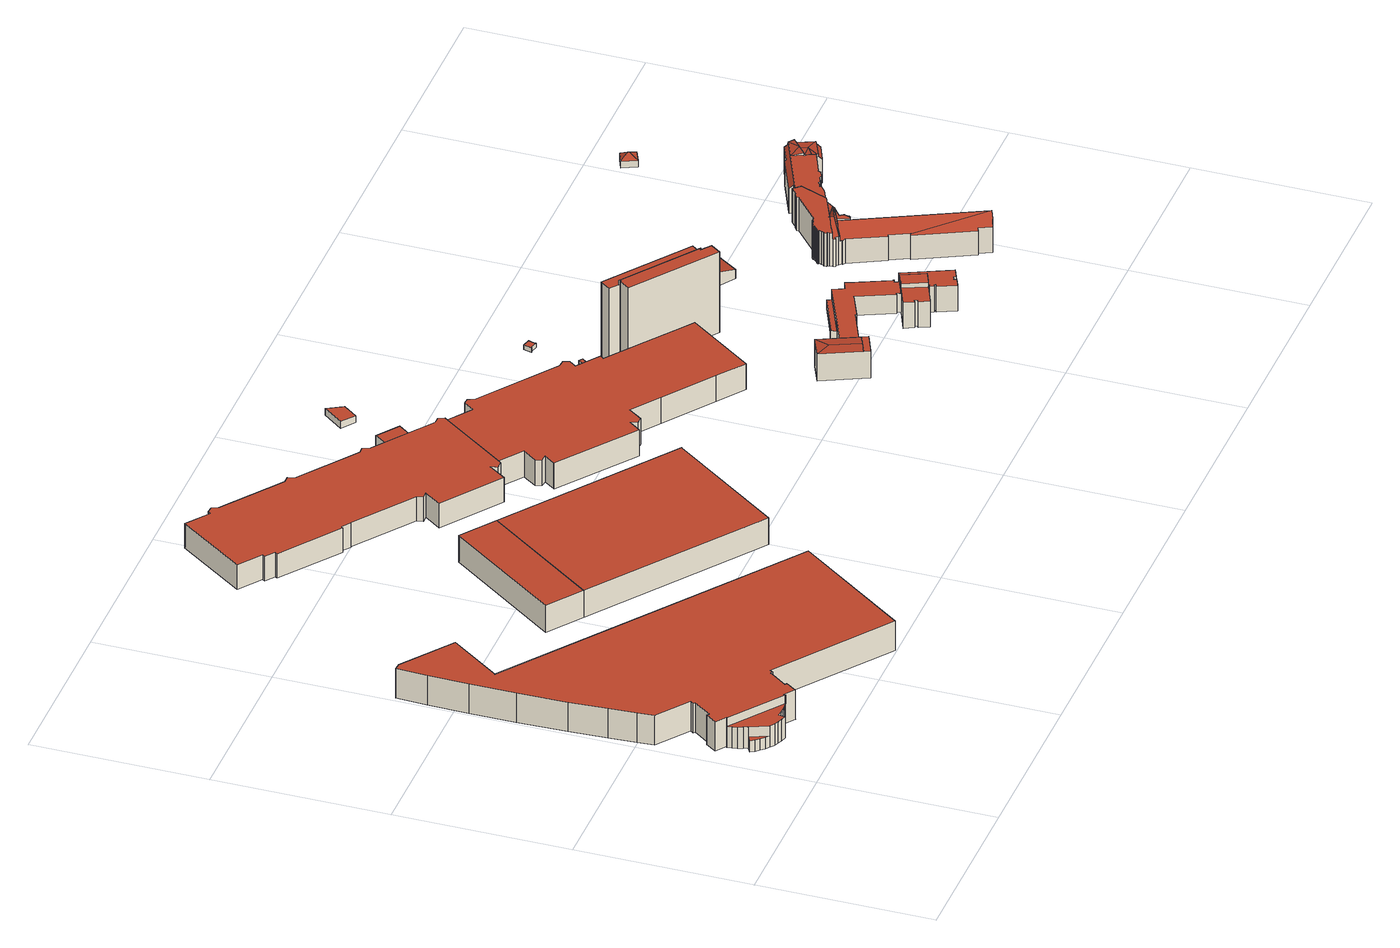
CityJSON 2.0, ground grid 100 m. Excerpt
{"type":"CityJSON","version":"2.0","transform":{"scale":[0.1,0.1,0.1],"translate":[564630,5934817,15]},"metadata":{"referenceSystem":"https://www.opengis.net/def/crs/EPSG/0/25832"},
"CityObjects":{
"building1":{"type":"Building","attributes":{"name":"Halle B6","Gemeindeschluessel":"02000000","Geometrietyp2DReferenz":"3000","function":"31001_2060","roofType":"1000","measuredHeight":18.49,"storeysAboveGround":2},"geometry":[{"type":"MultiSurface","lod":"2","boundaries":[[[0,1,2,3,4,5]],[[6,7,8,9]],[[10,11,12,13]],[[13,12,14,15]],[[15,14,16,17]],[[18,19,20,21]],[[21,20,22,23]],[[23,22,24,25]],[[26,27,28,29]],[[30,31,32,33]],[[33,32,34,35]],[[36,2,1,37]],[[37,1,0,38]],[[38,0,5,39]],[[40,41,42,43]],[[43,42,44,45]],[[46,47,48,49]],[[49,48,50,51]],[[51,50,52,53]],[[54,55,56,57]],[[3,58,59,4]],[[60,61,62,63]],[[64,65,61,60]],[[66,67,68,69]],[[69,68,70,71]],[[72,73,74,75]],[[75,74,76,77]],[[78,79,80,81]],[[82,83,84,85]],[[85,84,86,87]],[[88,89,90,91]],[[92,93,73,72]],[[92,72,75,77,78,81,94,95,96,66,69,71,46,49,51,53,82,85,87,54,57,36,37,38,39,97,40,43,45,30,33,35,98,26,29,64,60,63,18,21,23,25,6,9,10,13,15,17,90,89]],[[24,22,20,19,62,61,65,28,27,99,34,32,31,100,70,68,67,101,80,79,76,74,73,93,88,91,16,14,12,11,8,7]],[[102,59,58,56,55,86,84,83,52,50,48,47,103,104,44,42,41]],[[96,95,94,81]],[[96,81,80,101]],[[88,93,92,89]],[[76,79,78,77]],[[101,67,66,96]],[[86,55,54,87]],[[52,83,82,53]],[[46,71,70,100,103,47]],[[102,41,40,97]],[[36,57,56,58,3,2]],[[97,39,5,4,59,102]],[[34,99,98,35]],[[30,45,44,104,31]],[[104,103,100,31]],[[28,65,64,29]],[[99,27,26,98]],[[62,19,18,63]],[[24,7,6,25]],[[16,91,90,17]],[[8,11,10,9]]],"semantics":{"surfaces":[{"type":"RoofSurface"},{"type":"WallSurface"},{"type":"GroundSurface"}],"values":[0,1,1,1,1,1,1,1,1,1,1,1,1,1,1,1,1,1,1,1,1,1,1,1,1,1,1,1,1,1,1,1,2,0,0,0,1,1,1,1,1,1,1,1,1,1,1,1,1,1,1,1,1,1,1]}}]},
"building2":{"type":"Building","attributes":{"Gemeindeschluessel":"02000000","Geometrietyp2DReferenz":"3000","function":"51009_1610","roofType":"1000","measuredHeight":16.88},"geometry":[{"type":"MultiSurface","lod":"2","boundaries":[[[105,106,107,108]],[[109,110,111,112]],[[109,106,105,110]],[[111,108,107,112]],[[111,110,105,108]],[[109,112,107,106]]],"semantics":{"surfaces":[{"type":"RoofSurface"},{"type":"GroundSurface"},{"type":"WallSurface"}],"values":[0,1,2,2,2,2]}}]},
"building3":{"type":"Building","attributes":{"name":"Halle B5","Gemeindeschluessel":"02000000","Geometrietyp2DReferenz":"3000","function":"31001_2060","roofType":"1000","measuredHeight":16.9,"storeysAboveGround":1},"geometry":[{"type":"MultiSurface","lod":"2","boundaries":[[[108,113,114,115,105]],[[110,116,117,118,111]],[[110,105,115,116]],[[116,115,114,117]],[[117,114,113,118]],[[118,113,108,111]],[[110,111,108,105]]],"semantics":{"surfaces":[{"type":"RoofSurface"},{"type":"GroundSurface"},{"type":"WallSurface"}],"values":[0,1,2,2,2,2,2]}}]},
"building4":{"type":"Building","attributes":{"name":"Halle B2","Gemeindeschluessel":"02000000","Geometrietyp2DReferenz":"3000","function":"31001_2060","roofType":"1000","measuredHeight":15.36,"storeysAboveGround":2},"geometry":[{"type":"MultiSurface","lod":"2","boundaries":[[[119,120,121,122,123,124,125,126,127,128,129,130,131,132,133,134,135,136,137,138,139,140,141,142,143,144,145,146,147,148,149,150,151]],[[152,153,154,155,156,157,158,159,160,161,162,163,164,165,166,167,168,169,170,171,172,173,174,175,176,177,178,179,180,181,182,183,184]],[[184,183,120,119]],[[183,182,121,120]],[[182,181,122,121]],[[181,180,123,122]],[[180,179,124,123]],[[179,178,125,124]],[[178,177,126,125]],[[177,176,127,126]],[[176,175,128,127]],[[175,174,129,128]],[[174,173,130,129]],[[173,172,131,130]],[[172,171,132,131]],[[171,170,133,132]],[[170,169,134,133]],[[169,168,135,134]],[[168,167,136,135]],[[167,166,137,136]],[[166,165,138,137]],[[165,164,139,138]],[[164,163,140,139]],[[163,162,141,140]],[[162,161,142,141]],[[161,160,143,142]],[[160,159,144,143]],[[159,158,145,144]],[[158,157,146,145]],[[157,156,147,146]],[[156,155,148,147]],[[155,154,149,148]],[[154,153,150,149]],[[153,152,151,150]],[[152,184,119,151]]],"semantics":{"surfaces":[{"type":"GroundSurface"},{"type":"RoofSurface"},{"type":"WallSurface"}],"values":[0,1,2,2,2,2,2,2,2,2,2,2,2,2,2,2,2,2,2,2,2,2,2,2,2,2,2,2,2,2,2,2,2,2,2]}}]},
"building5":{"type":"Building","attributes":{"name":"Zoll","Gemeindeschluessel":"02000000","Geometrietyp2DReferenz":"3000","function":"31001_2100","roofType":"1000","measuredHeight":6.18,"storeysAboveGround":2},"geometry":[{"type":"MultiSurface","lod":"2","boundaries":[[[185,186,187,188]],[[188,187,189,190]],[[191,192,193,194]],[[195,196,197,198]],[[198,197,186,185]],[[199,200,201,202]],[[202,201,203,204]],[[204,203,205,206]],[[206,205,207,208]],[[207,205,203,201,200,193,192,209,189,187,186,197,196]],[[210,191,194,199,202,204,206,208,195,198,185,188,190]],[[195,208,207,196]],[[199,194,193,200]],[[191,210,209,192]],[[210,190,189,209]]],"semantics":{"surfaces":[{"type":"WallSurface"},{"type":"RoofSurface"},{"type":"GroundSurface"}],"values":[0,0,0,0,0,0,0,0,0,1,2,0,0,0,0]}}]},
"building6":{"type":"Building","attributes":{"Gemeindeschluessel":"02000000","Geometrietyp2DReferenz":"3000","function":"31001_2140","roofType":"1000","measuredHeight":4.14,"storeysAboveGround":1},"geometry":[{"type":"MultiSurface","lod":"2","boundaries":[[[211,212,213,214]],[[215,216,217,218]],[[215,214,213,216]],[[216,213,212,217]],[[217,212,211,218]],[[215,218,211,214]]],"semantics":{"surfaces":[{"type":"RoofSurface"},{"type":"GroundSurface"},{"type":"WallSurface"}],"values":[0,1,2,2,2,2]}}]},
"building7":{"type":"Building","attributes":{"name":"Halle B4","Gemeindeschluessel":"02000000","Geometrietyp2DReferenz":"3000","function":"31001_2060","roofType":"1000","measuredHeight":16.24,"storeysAboveGround":2},"geometry":[{"type":"MultiSurface","lod":"2","boundaries":[[[219,220,221,222,223,224,225,226,227,228,229,230,231,232,233,234,235,236,237,238,239,240,241,242,243,244,245,246,247,248]],[[169,249,250,251,252,253,254,255,256,257,258,259,260,261,262,263,264,265,266,267,268,269,270,271,272,273,274,275,276,170]],[[170,276,220,219]],[[276,275,221,220]],[[275,274,222,221]],[[274,273,223,222]],[[273,272,224,223]],[[272,271,225,224]],[[271,270,226,225]],[[270,269,227,226]],[[269,268,228,227]],[[268,267,229,228]],[[267,266,230,229]],[[266,265,231,230]],[[265,264,232,231]],[[264,263,233,232]],[[263,262,234,233]],[[262,261,235,234]],[[261,260,236,235]],[[260,259,237,236]],[[259,258,238,237]],[[258,257,239,238]],[[257,256,240,239]],[[256,255,241,240]],[[255,254,242,241]],[[254,253,243,242]],[[253,252,244,243]],[[252,251,245,244]],[[251,250,246,245]],[[250,249,247,246]],[[249,169,248,247]],[[169,170,219,248]]],"semantics":{"surfaces":[{"type":"GroundSurface"},{"type":"RoofSurface"},{"type":"WallSurface"}],"values":[0,1,2,2,2,2,2,2,2,2,2,2,2,2,2,2,2,2,2,2,2,2,2,2,2,2,2,2,2,2,2,2]}}]},
"building8":{"type":"Building","attributes":{"Gemeindeschluessel":"02000000","Geometrietyp2DReferenz":"3000","function":"31001_2100","roofType":"1000","measuredHeight":3.03,"storeysAboveGround":1},"geometry":[{"type":"MultiSurface","lod":"2","boundaries":[[[277,278,279,280]],[[281,282,283,284]],[[284,283,278,277]],[[283,282,279,278]],[[282,281,280,279]],[[281,284,277,280]]],"semantics":{"surfaces":[{"type":"GroundSurface"},{"type":"RoofSurface"},{"type":"WallSurface"}],"values":[0,1,2,2,2,2]}}]},
"building9":{"type":"Building","attributes":{"Gemeindeschluessel":"02000000","Geometrietyp2DReferenz":"3000","function":"31001_3270","roofType":"1000","measuredHeight":2.83,"storeysAboveGround":1},"geometry":[{"type":"MultiSurface","lod":"2","boundaries":[[[285,286,287,288]],[[288,287,289,290]],[[291,292,293,294]],[[295,296,297,298]],[[299,297,296,289,287,286,293,292]],[[295,298,300,291,294,285,288,290]],[[291,300,299,292]],[[300,298,297,299]],[[295,290,289,296]],[[285,294,293,286]]],"semantics":{"surfaces":[{"type":"WallSurface"},{"type":"RoofSurface"},{"type":"GroundSurface"}],"values":[0,0,0,0,1,2,0,0,0,0]}}]},
"building10":{"type":"Building","attributes":{"Gemeindeschluessel":"02000000","Geometrietyp2DReferenz":"3000","function":"31001_2070","roofType":"1000","measuredHeight":50.91,"storeysAboveGround":15},"geometry":[{"type":"MultiSurface","lod":"2","boundaries":[[[301,302,303,304]],[[304,303,305,306]],[[306,305,307,308]],[[309,310,311,312]],[[313,311,314,315]],[[315,314,316,317]],[[318,319,320,321]],[[322,323,324,325]],[[313,315,317,322,325,301,304,306,308,326,318,321,327]],[[328,320,319,329,309,312]],[[328,312,311,313,327]],[[320,328,327,321]],[[329,319,318,326]],[[302,301,325,324]],[[323,322,317,316]],[[326,308,307,310,309,329]],[[323,316,314,311,310,307,305,303,302,324]]],"semantics":{"surfaces":[{"type":"WallSurface"},{"type":"GroundSurface"},{"type":"RoofSurface"}],"values":[0,0,0,0,0,0,0,0,1,2,0,0,0,0,0,0,2]}}]},
"building11":{"type":"Building","attributes":{"Gemeindeschluessel":"02000000","Geometrietyp2DReferenz":"3000","function":"31001_3020","roofType":"1000","measuredHeight":18.87,"storeysAboveGround":4},"geometry":[{"type":"MultiSurface","lod":"2","boundaries":[[[330,331,332]],[[333,334,335,336,337,338]],[[339,340,341,342,343,344,345,346]],[[347,348,349,350,351,352,353,354]],[[355,332,331,356]],[[357,334,333]],[[338,337,358]],[[359,336,335,360]],[[361,362,363,364]],[[364,363,365,366]],[[367,368,369,370]],[[371,343,342,372]],[[372,342,341,373]],[[373,341,340,374]],[[374,340,339,375]],[[375,339,346,376]],[[377,378,379,380]],[[381,382,383,384]],[[384,383,385,386]],[[387,388,389,390]],[[390,389,391,392]],[[392,391,393,394]],[[394,393,395,396]],[[396,395,397,398]],[[399,351,350,400]],[[400,350,349,401]],[[344,347,354,345]],[[402,403,404,405]],[[406,407,408,409]],[[409,408,410,411]],[[411,410,412,413]],[[413,412,414,415]],[[415,414,416,417]],[[417,416,418,419]],[[419,418,420,421]],[[421,420,422,423]],[[423,422,403,402]],[[357,333,424,330,332]],[[425,331,330,424,338,358,426,427]],[[360,335,334,357,332,355]],[[406,409,411,413,415,417,419,421,423,402,405,428,371,372,373,374,375,376,429,377,380,430,367,370,431,359,360,355,356,432,433,361,364,366,434,435,381,384,386,387,390,392,394,396,398,436]],[[437,369,368,438,379,378,439,397,395,393,391,389,388,385,383,382,440,441,442,443,444]],[[445,446,365,363,362,447]],[[448,449,399,400,401,404,403,422,420,418,416,414,412,410,408,407]],[[432,356,331,425]],[[444,443,433,432,425]],[[369,437,427,426,431,370]],[[365,446,434,366]],[[445,447,442,441]],[[438,368,367,430]],[[441,440,435,434,446,445]],[[379,438,430,380]],[[385,388,387,386]],[[449,448,436,398,397]],[[448,407,406,436]],[[428,405,404,401,349,348]],[[397,439,352,351,399,449]],[[377,429,353,352,439,378]],[[440,382,381,435]],[[371,428,348,347,344,343]],[[429,376,346,345,354,353]],[[361,433,443,442,447,362]],[[437,444,425,427]],[[359,431,426,358,337,336]],[[333,338,424]]],"semantics":{"surfaces":[{"type":"RoofSurface"},{"type":"WallSurface"},{"type":"GroundSurface"}],"values":[0,0,0,0,1,1,1,1,1,1,1,1,1,1,1,1,1,1,1,1,1,1,1,1,1,1,1,1,1,1,1,1,1,1,1,1,1,0,0,1,2,0,0,0,1,1,1,1,1,1,1,1,1,1,1,1,1,1,1,1,1,1,1,1,1]}}]},
"building12":{"type":"Building","attributes":{"Gemeindeschluessel":"02000000","Geometrietyp2DReferenz":"3000","function":"31001_3270","roofType":"1000","measuredHeight":3.03,"storeysAboveGround":1},"geometry":[{"type":"MultiSurface","lod":"2","boundaries":[[[450,451,452,453]],[[454,452,451,455,456]],[[457,458,459,450,453]],[[458,457,454,456]],[[457,453,452,454]],[[450,459,455,451]],[[459,458,456,455]]],"semantics":{"surfaces":[{"type":"WallSurface"},{"type":"RoofSurface"},{"type":"GroundSurface"}],"values":[0,1,2,0,0,0,0]}}]},
"building13":{"type":"Building","attributes":{"Gemeindeschluessel":"02000000","Geometrietyp2DReferenz":"3000","function":"31001_2010","roofType":"1000","measuredHeight":2.73,"storeysAboveGround":1},"geometry":[{"type":"MultiSurface","lod":"2","boundaries":[[[460,461,462,463]],[[464,465,466,467]],[[463,462,465,464]],[[461,460,468,469]],[[466,469,468,467]],[[460,463,464,467,468]],[[462,461,469,466,465]]],"semantics":{"surfaces":[{"type":"WallSurface"},{"type":"GroundSurface"},{"type":"RoofSurface"}],"values":[0,0,0,0,0,1,2]}}]},
"building14":{"type":"Building","attributes":{"Gemeindeschluessel":"02000000","Geometrietyp2DReferenz":"3000","function":"31001_2600","roofType":"1000","measuredHeight":2.69,"storeysAboveGround":1},"geometry":[{"type":"MultiSurface","lod":"2","boundaries":[[[463,462,470,471]],[[471,470,472,473]],[[473,472,474,475]],[[476,477,465,464]],[[475,474,477,476]],[[462,463,464,465]],[[464,463,471,473,475,476]],[[462,465,477,474,472,470]]],"semantics":{"surfaces":[{"type":"WallSurface"},{"type":"GroundSurface"},{"type":"RoofSurface"}],"values":[0,0,0,0,0,0,1,2]}}]},
"building15":{"type":"Building","attributes":{"Gemeindeschluessel":"02000000","Geometrietyp2DReferenz":"3000","function":"31001_2600","roofType":"1000","measuredHeight":2.81,"storeysAboveGround":1},"geometry":[{"type":"MultiSurface","lod":"2","boundaries":[[[478,479,480,481,482]],[[475,473,483,484,485]],[[475,482,481,473]],[[473,481,480,483]],[[483,480,479,484]],[[484,479,478,485]],[[485,478,482,475]]],"semantics":{"surfaces":[{"type":"RoofSurface"},{"type":"GroundSurface"},{"type":"WallSurface"}],"values":[0,1,2,2,2,2,2]}}]},
"building16":{"type":"Building","attributes":{"Gemeindeschluessel":"02000000","Geometrietyp2DReferenz":"3000","function":"31001_2010","roofType":"1000","measuredHeight":2.94,"storeysAboveGround":1},"geometry":[{"type":"MultiSurface","lod":"2","boundaries":[[[486,487,488,489]],[[489,488,490,491]],[[491,490,492,493]],[[493,492,494,495]],[[495,494,496,497]],[[497,496,498,499]],[[500,501,502,503]],[[503,502,504,505]],[[505,504,487,486]],[[506,507,501,500]],[[507,506,499,498]],[[499,506,500,503,505,486,489,491,493,495,497]],[[507,498,496,494,492,490,488,487,504,502,501]]],"semantics":{"surfaces":[{"type":"WallSurface"},{"type":"GroundSurface"},{"type":"RoofSurface"}],"values":[0,0,0,0,0,0,0,0,0,0,0,1,2]}}]},
"building17":{"type":"Building","attributes":{"Gemeindeschluessel":"02000000","Geometrietyp2DReferenz":"3000","function":"51009_1610","roofType":"2100","measuredHeight":9.29},"geometry":[{"type":"MultiSurface","lod":"2","boundaries":[[[508,509,510,511,512]],[[513,514,515,516,517]],[[516,509,508,517]],[[513,512,511,514]],[[514,511,510,515]],[[515,510,509,516]],[[513,517,508,512]]],"semantics":{"surfaces":[{"type":"RoofSurface"},{"type":"GroundSurface"},{"type":"WallSurface"}],"values":[0,1,2,2,2,2,2]}}]},
"building18":{"type":"Building","attributes":{"name":"Bucerius Law School","Gemeindeschluessel":"02000000","Geometrietyp2DReferenz":"3000","function":"31001_3020","roofType":"3100","measuredHeight":24.44,"storeysAboveGround":3},"geometry":[{"type":"MultiSurface","lod":"2","boundaries":[[[518,519,520,521,522,523,524]],[[521,525,526,527]],[[520,528,525,521]],[[529,530,531,532,528]],[[533,534,535,536,537,538,539,540]],[[541,542,543,544]],[[545,541,544]],[[546,547,548]],[[549,550,546,548]],[[551,552,553,554,546,555]],[[556,557,558,559]],[[560,542,541]],[[561,547,546,554]],[[562,563,564,565]],[[566,567,568,569]],[[569,568,570,571]],[[572,573,574,575]],[[575,574,576,577]],[[578,579,580,581]],[[581,580,582,583]],[[583,582,584,585]],[[585,584,586,587]],[[524,523,588]],[[589,590,591,592]],[[592,591,593,594]],[[595,596,597,598]],[[599,600,601,602,603]],[[604,605,606,607]],[[608,609,610,611]],[[611,610,612,613]],[[528,532,525]],[[614,615,616,617]],[[617,616,618,619]],[[619,618,620,621]],[[621,620,622,623]],[[623,622,624,625]],[[625,624,626,627]],[[627,626,628,629]],[[629,628,630,631]],[[632,633,634,635]],[[635,634,636,637]],[[637,636,638,639]],[[640,537,536,641]],[[641,536,535,642]],[[642,535,534,643]],[[643,534,533,644]],[[644,533,540,645]],[[646,647,648,649]],[[649,648,650,651]],[[651,650,652,653]],[[653,652,654,655]],[[656,657,658,659]],[[563,660,661,564]],[[662,663,664,665]],[[665,664,666,667]],[[668,669,670,671]],[[671,670,672,673]],[[548,674,549]],[[675,676,677]],[[678,679,680,681]],[[681,680,682,683]],[[684,685,686,687]],[[687,686,688,689]],[[689,688,690,691]],[[691,690,692,693]],[[674,545,544]],[[694,554,553,695]],[[558,552,551,559]],[[696,557,556,697]],[[698,699,700,701]],[[702,703,704,705]],[[706,707,708,709]],[[710,711,712,713]],[[713,712,707,706]],[[714,715,716,717]],[[718,719,720,721]],[[721,720,722,723]],[[723,722,724,725]],[[565,726,727,562]],[[659,658,660,563,562,727,633,632]],[[728,729,669,668,730,731,600,599]],[[693,692,732,543,542,560,561,554,694]],[[733,678,681,683,662,665,667,656,659,632,635,637,639,734,735,646,649,651,653,655,604,607,614,617,619,621,623,625,627,629,631,640,641,642,643,644,645,608,611,613,589,592,594,736,710,713,706,709,737,738,698,701,566,569,571,702,705,572,575,577,714,717,578,581,583,585,587,595,598,718,721,723,725,730,668,671,673,684,687,689,691,693,694,695,696,697]],[[739,740,741,742,526,743,601,600,731,724,722,720,719,597,596,586,584,582,580,579,716,715,576,574,573,704,703,570,568,567,700,699]],[[612,610,609,539,538,744,524,588,593,591,590]],[[606,605,745,746,518,744,538,630,628,626,624,622,620,618,616,615]],[[747,654,652,650,648,647,748,749,638,636,634,633,727,726,750]],[[666,664,663,682,680,679,676,675,549,674,544,751,602,661,660,658,657]],[[736,594,593,588,523,522,752]],[[733,697,556,559,551,555,753]],[[737,709,708,754,741,740]],[[696,695,553,552,558,557]],[[549,675,550]],[[674,548,547,561,560,541,545]],[[678,733,753,677,676,679]],[[685,684,673,672]],[[682,663,662,683]],[[755,751,544,543,732]],[[603,602,751,755,729,728]],[[666,657,656,667]],[[747,750,746,745]],[[748,647,646,735]],[[749,748,735,734]],[[638,749,734,639]],[[640,631,630,538,537]],[[608,645,540,539,609]],[[606,615,614,607]],[[604,655,654,747,745,605]],[[531,530,726,565,564,661,602,601,743]],[[724,731,730,725]],[[597,719,718,598]],[[612,590,589,613]],[[518,524,744]],[[746,750,726,530,529,519,518]],[[529,528,520,519]],[[711,710,736,752]],[[526,742,527]],[[739,699,698,738]],[[740,739,738,737]],[[742,741,754]],[[743,526,525,532,531]],[[586,596,595,587]],[[716,579,578,717]],[[576,715,714,577]],[[704,573,572,705]],[[570,703,702,571]],[[700,567,566,701]],[[675,677,753,555,546,550]],[[755,732,692,690,688,686,685,672,670,669,729]],[[603,728,599]],[[742,754,708,707,712,711,752,522,521,527]]],"semantics":{"surfaces":[{"type":"RoofSurface"},{"type":"WallSurface"},{"type":"GroundSurface"}],"values":[0,0,0,0,0,0,0,0,0,0,0,0,0,0,1,1,1,1,1,1,1,1,1,1,1,1,1,1,1,1,1,1,1,1,1,1,1,1,1,1,1,1,1,1,1,1,1,1,1,1,1,1,1,1,1,1,1,1,1,1,1,1,1,1,1,1,1,1,1,1,1,1,1,1,1,1,1,1,1,1,1,1,2,0,0,0,0,0,1,1,1,1,1,1,1,1,1,1,1,1,1,1,1,1,1,1,1,1,1,1,1,1,1,1,1,1,1,1,1,1,1,1,1,1,1,1,1,0,0,0,0]}}]},
"building19":{"type":"Building","attributes":{"Gemeindeschluessel":"02000000","Geometrietyp2DReferenz":"3000","function":"31001_3270","roofType":"3200","measuredHeight":7.08,"storeysAboveGround":1},"geometry":[{"type":"MultiSurface","lod":"2","boundaries":[[[756,757,758]],[[759,760,761,762]],[[763,762,761,764,765]],[[766,760,759,758,767]],[[756,758,759,762,763]],[[764,761,760,766]],[[756,763,765,768,757]],[[764,766,767,768,765]],[[758,757,768,767]]],"semantics":{"surfaces":[{"type":"RoofSurface"},{"type":"GroundSurface"},{"type":"WallSurface"}],"values":[0,1,2,2,2,2,0,0,0]}}]}
},
"vertices":[
[159,393,86],[177,371,86],[198,350,86],[217,334,86],[174,435,86],[143,417,86],[7,1658,15],[7,1658,200],[6,1914,200],[6,1914,15],[10,2149,15],[10,2149,200],[17,2324,200],[17,2324,15],[57,2322,200],[57,2322,15],[348,2110,200],[348,2110,15],[45,906,15],[45,906,200],[37,1000,200],[37,1000,15],[26,1157,200],[26,1157,15],[15,1372,200],[15,1372,15],[136,652,15],[136,652,200],[149,643,200],[149,643,15],[144,544,15],[144,544,200],[150,545,200],[150,545,15],[152,547,200],[152,547,15],[198,350,15],[177,371,15],[159,393,15],[143,417,15],[163,461,15],[163,461,149],[153,488,149],[153,488,15],[147,516,149],[147,516,15],[417,319,15],[417,319,149],[389,317,149],[389,317,15],[360,318,149],[360,318,15],[332,322,149],[332,322,15],[244,316,15],[244,316,149],[220,332,149],[220,332,15],[217,334,149],[174,435,149],[214,753,15],[214,753,200],[228,772,200],[228,772,15],[224,746,15],[224,746,200],[445,334,15],[445,334,200],[443,330,200],[443,330,15],[445,325,200],[445,325,15],[635,474,15],[635,474,200],[623,456,200],[623,456,15],[612,463,200],[612,463,15],[537,360,15],[537,360,200],[548,352,200],[548,352,15],[324,285,15],[324,285,149],[296,293,149],[296,293,15],[270,303,149],[270,303,15],[1744,645,200],[1744,645,15],[136,1819,15],[136,1819,200],[1276,6,15],[1276,6,200],[550,351,15],[506,289,15],[504,291,15],[176,436,15],[92,591,15],[92,591,200],[444,324,200],[504,291,200],[176,436,149],[444,324,149],[144,544,149],
[1474,2268,206],[1280,2409,206],[813,1770,206],[1007,1629,206],[1280,2409,37],[1474,2268,37],[1007,1629,37],[813,1770,37],
[1956,936,206],[2422,1574,206],[2423,1575,206],[2423,1575,37],[2422,1574,37],[1956,936,37],
[936,3800,42],[1069,3704,42],[1080,3720,42],[1117,3717,42],[1132,3680,42],[1471,3433,42],[1510,3433,42],[1521,3395,42],[1855,3151,42],[1892,3153,42],[1904,3116,42],[2243,2871,42],[2282,2869,42],[2296,2834,42],[2285,2819,42],[2011,2440,42],[1999,2424,42],[1961,2427,42],[1946,2464,42],[1876,2365,42],[1539,2605,42],[1610,2704,42],[1570,2702,42],[1560,2739,42],[1221,2987,42],[1220,2984,42],[1171,3020,42],[1162,3008,42],[826,3255,42],[835,3267,42],[781,3306,42],[792,3322,42],[660,3417,42],[660,3417,195],[792,3322,195],[781,3306,195],[835,3267,195],[826,3255,195],[1162,3008,195],[1171,3020,195],[1220,2984,195],[1221,2987,195],[1560,2739,195],[1570,2702,195],[1610,2704,195],[1539,2605,195],[1876,2365,195],[1946,2464,195],[1961,2427,195],[1999,2424,195],[2011,2440,195],[2285,2819,195],[2296,2834,195],[2282,2869,195],[2243,2871,195],[1904,3116,195],[1892,3153,195],[1855,3151,195],[1521,3395,195],[1510,3433,195],[1471,3433,195],[1132,3680,195],[1117,3717,195],[1080,3720,195],[1069,3704,195],[936,3800,195],
[2105,3099,42],[2105,3099,104],[2153,3166,104],[2153,3166,42],[2276,3077,104],[2276,3077,42],[2201,3030,42],[2201,3030,104],[2188,3020,104],[2188,3020,42],[2124,3066,42],[2124,3066,104],[2130,3082,104],[2130,3082,42],[2173,3015,42],[2173,3015,104],[2156,3016,104],[2156,3016,42],[2141,3023,104],[2141,3023,42],[2130,3035,104],[2130,3035,42],[2124,3050,104],[2124,3050,42],[2228,3011,104],[2228,3011,42],
[2247,3391,81],[2324,3334,81],[2385,3417,81],[2335,3508,81],[2335,3508,39],[2385,3417,39],[2324,3334,39],[2247,3391,39],
[2285,2819,32],[2417,2723,32],[2461,2783,32],[2497,2781,32],[2511,2745,32],[2951,2426,32],[2988,2424,32],[3000,2388,32],[2972,2348,32],[3101,2254,32],[3085,2233,32],[3301,2076,32],[3451,1965,32],[3554,1890,32],[3280,1514,32],[3126,1626,32],[2840,1830,32],[2680,1948,32],[2622,1869,32],[2585,1870,32],[2570,1908,32],[2526,1848,32],[2521,1841,32],[2087,2161,32],[2090,2165,32],[2135,2227,32],[2096,2229,32],[2084,2264,32],[2142,2344,32],[2011,2440,32],[2142,2344,195],[2084,2264,195],[2096,2229,195],[2135,2227,195],[2090,2165,195],[2087,2161,195],[2521,1841,195],[2526,1848,195],[2570,1908,195],[2585,1870,195],[2622,1869,195],[2680,1948,195],[2840,1830,195],[3126,1626,195],[3280,1514,195],[3554,1890,195],[3451,1965,195],[3301,2076,195],[3085,2233,195],[3101,2254,195],[2972,2348,195],[3000,2388,195],[2988,2424,195],[2951,2426,195],[2511,2745,195],[2497,2781,195],[2461,2783,195],[2417,2723,195],
[3160,2359,41],[3196,2407,41],[3217,2392,41],[3181,2343,41],[3181,2343,71],[3217,2392,71],[3196,2407,71],[3160,2359,71],
[3244,2727,41],[3244,2727,69],[3289,2714,69],[3289,2714,41],[3277,2673,69],[3277,2673,41],[3234,2677,41],[3234,2677,69],[3230,2678,69],[3230,2678,41],[3280,2672,41],[3280,2672,69],[3279,2668,69],[3279,2668,41],[3238,2680,69],[3238,2680,41],
[3272,2159,26],[3272,2159,535],[3315,2218,535],[3315,2218,26],[3321,2214,535],[3321,2214,26],[3329,2225,535],[3329,2225,26],[3323,2229,507],[3323,2229,535],[3743,1923,535],[3743,1923,507],[3743,1923,26],[3737,1927,535],[3737,1927,26],[3730,1917,535],[3730,1917,26],[3314,2319,26],[3314,2319,507],[3317,2324,507],[3317,2324,26],[3784,1877,26],[3784,1877,535],[3741,1818,535],[3741,1818,26],[3274,2265,26],[3786,1982,26],[3786,1982,507],[3274,2265,507],
[3602,1169,181],[3637,1257,175],[3514,1203,175],[3632,990,177],[3612,981,177],[3628,947,177],[3750,1000,177],[3734,1035,177],[3715,1027,177],[4143,882,167],[4155,888,167],[4163,870,167],[4151,864,167],[4177,806,167],[4299,860,167],[4242,989,167],[4119,935,167],[4299,860,194],[4313,866,194],[4314,866,194],[4375,893,194],[4318,1023,194],[4256,996,194],[4256,995,194],[4242,989,194],[3514,1203,5],[3637,1257,5],[3612,981,175],[3734,1035,175],[3750,1000,5],[3628,947,5],[3899,1261,5],[3899,1261,58],[3903,1263,58],[3903,1263,5],[3905,1259,58],[3905,1259,5],[3993,1150,5],[3993,1150,124],[3990,1157,124],[3990,1157,5],[4177,806,5],[4151,864,5],[4163,870,5],[4155,888,5],[4143,882,5],[4119,935,5],[4246,1017,5],[4246,1017,124],[4237,1013,124],[4237,1013,5],[4255,1306,5],[4255,1306,124],[4261,1292,124],[4261,1292,5],[4258,1290,124],[4258,1290,5],[4354,1072,5],[4354,1072,124],[4357,1073,124],[4357,1073,5],[4359,1069,124],[4359,1069,5],[4345,1062,124],[4345,1062,5],[4355,1040,124],[4355,1040,5],[4370,1047,124],[4370,1047,5],[4318,1023,167],[4375,893,167],[4314,866,167],[4302,853,5],[4302,853,167],[4317,859,167],[4317,859,5],[4432,752,5],[4432,752,167],[4426,764,167],[4426,764,5],[4408,756,167],[4408,756,5],[4414,743,167],[4414,743,5],[4362,720,167],[4362,720,5],[4316,823,167],[4316,823,5],[4330,829,167],[4330,829,5],[4326,837,167],[4326,837,5],[4312,831,167],[4312,831,5],[3674,1008,181],[3691,1134,175],[3731,1043,175],[3732,1043,175],[4313,866,5],[4256,995,5],[4147,1218,5],[3731,1043,5],[3691,1134,5],[3912,1232,5],[4162,1373,5],[4202,1283,5],[4490,778,5],[3732,1043,124],[4147,1218,124],[4256,996,124],[4202,1283,124],[4173,1348,124],[3911,1232,124],[3912,1232,124],[3691,1134,124],[4173,1348,58],[4162,1373,58],[3911,1232,58],[4490,778,167],[4370,1047,167],
[3967,2362,41],[3967,2362,71],[4009,2334,71],[4009,2334,41],[3959,2266,71],[3931,2379,71],[3899,2310,71],[3959,2266,41],[3899,2310,41],[3931,2379,41],
[4077,2221,42],[4077,2221,69],[4037,2167,69],[4037,2167,42],[4035,2168,42],[4035,2168,69],[3973,2214,69],[3973,2214,42],[4012,2268,42],[4012,2268,69],
[4063,2202,69],[4063,2202,42],[4103,2172,69],[4103,2172,42],[4071,2129,69],[4071,2129,42],[4029,2160,42],[4029,2160,69],
[4134,2083,71],[4172,2134,71],[4109,2180,71],[4103,2172,71],[4071,2129,71],[4109,2180,42],[4172,2134,42],[4134,2083,42],
[4134,2083,44],[4134,2083,73],[4172,2134,73],[4172,2134,44],[4175,2131,73],[4175,2131,44],[4189,2133,73],[4189,2133,44],[4195,2119,73],[4195,2119,44],[4200,2105,73],[4200,2105,44],[4202,2091,73],[4202,2091,44],[4198,2076,44],[4198,2076,73],[4194,2081,73],[4194,2081,44],[4164,2060,73],[4164,2060,44],[4202,2076,44],[4202,2076,73],
[4231,2164,135],[4100,1974,135],[4217,1893,99],[4348,2083,99],[4320,2103,108],[4320,2103,42],[4348,2083,42],[4217,1893,42],[4100,1974,42],[4231,2164,42],
[4672,1490,197],[4715,1509,197],[4707,1527,261],[4622,1489,261],[4549,1435,199],[4549,1434,197],[4590,1453,197],[4698,1545,197],[4661,1528,226],[4614,1507,261],[4699,1543,204],[4715,1509,190],[4799,1547,190],[4820,1600,205],[4698,1545,205],[4870,780,167],[4881,786,178],[4914,716,178],[4944,730,205],[4946,726,205],[4978,742,235],[4724,1102,172],[4718,1099,167],[5241,1894,215],[5278,1967,202],[5278,1968,202],[5159,1916,202],[5190,1850,215],[5260,1851,206],[5241,1894,206],[5190,1850,198],[5197,1836,202],[5207,1816,206],[5225,1783,198],[5329,1830,198],[5329,1831,198],[5336,1834,198],[5225,1785,199],[5234,1764,169],[5339,1809,167],[5329,1830,190],[5225,1783,190],[5291,1938,215],[5291,1938,198],[4806,1550,146],[4914,1643,146],[4820,1600,146],[4799,1547,146],[4518,1508,17],[4518,1508,226],[4521,1524,226],[4521,1524,17],[4526,1539,226],[4526,1539,17],[4532,1550,17],[4532,1550,226],[4542,1564,226],[4542,1564,17],[4554,1576,226],[4554,1576,17],[4566,1584,17],[4566,1584,226],[4582,1592,226],[4582,1592,17],[4600,1596,226],[4600,1596,17],[4600,1602,226],[4600,1602,17],[4621,1602,226],[4621,1602,17],[4549,1434,160],[4572,1411,17],[4572,1411,169],[4557,1420,161],[4557,1420,17],[4560,1425,165],[4560,1425,17],[4778,1738,17],[4778,1738,226],[4777,1747,226],[4777,1747,17],[4860,1782,146],[4860,1782,226],[4881,1760,226],[4881,1760,202],[4881,1760,146],[4747,1442,17],[4747,1442,158],[4737,1436,168],[4737,1436,17],[4726,1103,17],[4726,1103,174],[4675,1209,174],[4675,1209,17],[4669,1206,168],[4669,1206,17],[4813,1275,17],[4813,1275,168],[4803,1270,177],[4803,1270,17],[4853,1165,177],[4853,1165,17],[4866,1171,166],[4866,1171,17],[5019,850,165],[5019,850,17],[5011,846,173],[5011,846,17],[5043,778,173],[5043,778,17],[5013,764,201],[5013,764,17],[5015,759,201],[5015,759,17],[4754,1506,17],[4754,1506,181],[4760,1497,181],[4760,1497,17],[4763,1487,181],[4763,1487,17],[4770,1487,181],[4770,1487,17],[4946,726,17],[4944,730,17],[4914,716,17],[4881,786,17],[4870,780,17],[4718,1099,17],[4763,1468,17],[4763,1468,181],[4759,1456,181],[4759,1456,17],[4763,1453,181],[4763,1453,17],[4759,1448,181],[4759,1448,17],[4755,1450,181],[4755,1450,17],[4945,1678,17],[4945,1678,202],[4948,1672,202],[4948,1672,17],[4914,1643,202],[4820,1600,202],[5017,1705,17],[5017,1705,202],[4977,1688,202],[4977,1688,17],[4975,1695,202],[4975,1695,17],[4922,1817,17],[4922,1817,191],[4913,1837,171],[4913,1837,17],[4924,1842,170],[4924,1842,17],[5190,1850,202],[5216,1796,202],[5218,1793,202],[5218,1793,201],[5076,1731,17],[5076,1731,202],[5072,1717,202],[5072,1717,17],[5032,1700,202],[5032,1700,17],[5152,1942,17],[5152,1942,171],[5154,1936,176],[5154,1936,17],[5263,1984,176],[5263,1984,17],[5271,1967,193],[5271,1967,17],[5277,1970,193],[5277,1970,17],[5336,1834,17],[5329,1831,17],[5339,1809,17],[5234,1764,17],[4511,1493,17],[4511,1493,226],[4511,1508,226],[4511,1508,17],[4521,1541,17],[4521,1541,226],[4526,1552,226],[4526,1552,17],[4522,1460,17],[4522,1460,190],[4527,1463,195],[4527,1463,17],[4534,1452,17],[4534,1452,195],[4529,1449,191],[4529,1449,17],[4551,1581,17],[4551,1581,226],[4563,1590,226],[4563,1590,17],[4799,1765,17],[4799,1765,226],[4807,1763,226],[4807,1763,17],[4837,1790,226],[4837,1790,17],[4846,1796,226],[4846,1796,17],[4799,1547,181],[4806,1550,181],[4898,1804,146],[4898,1804,194],[4859,1782,17],[4859,1782,226],[5278,1968,195],[5221,1794,17],[4769,1480,17],[4764,1480,17],[4546,1437,17],[4522,1478,17],[4519,1493,17],[4519,1493,226],[4522,1478,226],[4526,1467,226],[4567,1486,226],[4820,1600,226],[4631,1471,235],[4747,1442,157],[4715,1509,157],[4747,1442,181],[4764,1480,181],[4769,1480,181],[4715,1509,181],[4897,1801,202],[4546,1437,198],[5221,1794,201],[4526,1467,195],[4897,1801,195],
[5115,2746,71],[5063,2766,102],[5044,2713,71],[5044,2713,31],[5007,2797,31],[5075,2826,31],[5117,2747,31],[5117,2747,69],[5075,2826,71],[5076,2823,74],[5007,2797,69],[5007,2795,71],[5059,2776,102]
]}
